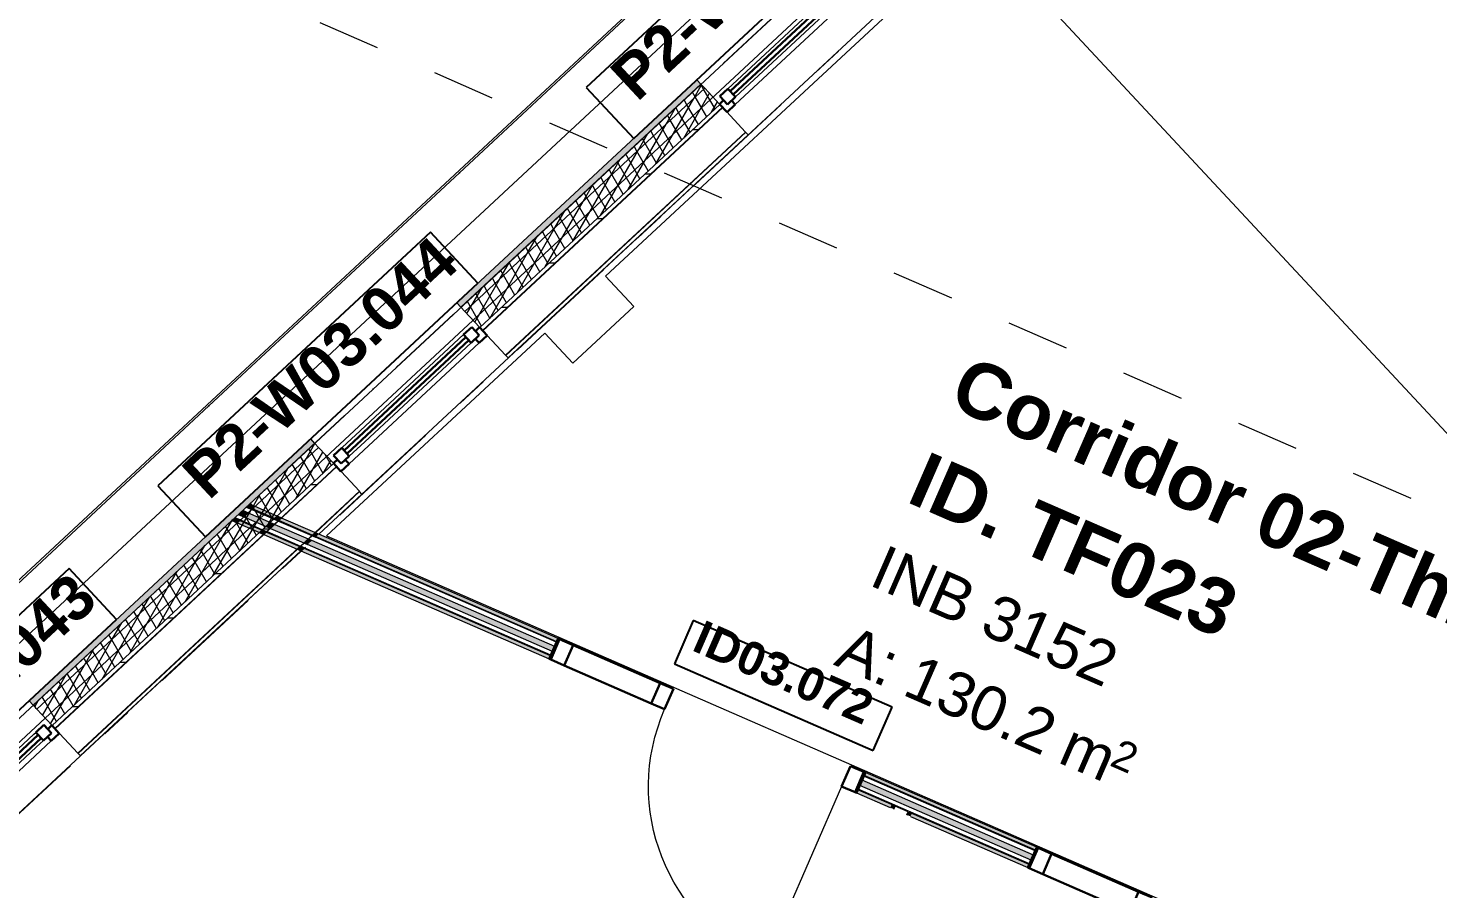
# Model space of a CAD drawing. Header units: millimetres. Extents: x -35034 to 431752, y -71616 to 25069.
# Drawn here: x 309096 to 315447, y -31822 to -27943 of the extents above; entities that cross this region are included whole.
import ezdxf
from ezdxf.enums import TextEntityAlignment as Align

# ---------------------------------------------------------------- set-up
doc = ezdxf.new("R2010")
doc.units = ezdxf.units.MM
doc.header["$MEASUREMENT"] = 0
for name, pattern in [('Dashed', [564.444447, 282.222223, -282.222223]), ('Dot & Dashed', [670.277762, 352.777767, -176.388884, 0, -141.111112]), ('Double Dashed', [1093.611073, 529.166651, -211.666656, 141.111112, -211.666656])]:
    doc.linetypes.add(name, pattern=pattern)
for name, color, linetype in [('A-25-M_Curtain_Wall', 7, 'Continuous'), ('A-25-M_Wall_Ext', 7, 'Continuous'), ('A-95-MC_Marker_Section_P2.Marker', 7, 'Continuous'), ('New_A-05-M_Gross_Int_Circulation', 7, 'Continuous'), ('New_A-15-MG_Structural_Grid_Phase_2', 7, 'Continuous'), ('New_A-20-M_Floor_Slab', 7, 'Continuous'), ('New_A-25-M_Curtain_Wall', 7, 'Continuous'), ('New_A-25-M_Wall_Ext', 7, 'Continuous'), ('New_A-25-M_Wall_Int', 7, 'Continuous'), ('New_ArchiCAD Door Markers', 7, 'Continuous'), ('New_ArchiCAD Doors', 7, 'Continuous'), ('New_ArchiCAD Window Markers', 7, 'Continuous'), ('New_ArchiCAD Windows', 7, 'Continuous')]:
    doc.layers.add(name, color=color, linetype=linetype)
for name, color, linetype, lineweight, true_color in [('A-25-M_Curtain_Wall_Pen_No__69', 7, 'Continuous', 20, 0x606060), ('A-25-M_Wall_Ext_Pen_No__107', 7, 'Continuous', 15, 0xa6a6a6), ('New_A-05-M_Gross_Int_Circulation_Pen_No__74', 7, 'Continuous', 20, 0x606060), ('New_A-15-MG_Structural_Grid_Phase_2_Pen_No__222', 7, 'Continuous', 13, 0x65af33), ('New_A-25-M_Wall_Ext_Pen_No__107', 7, 'Continuous', 15, 0xa6a6a6), ('New_A-25-M_Wall_Int_Pen_No__107', 7, 'Continuous', 15, 0xa6a6a6), ('New_ArchiCAD Doors_Pen_No__43', 7, 'Continuous', 30, 0x444444), ('New_ArchiCAD Doors_Pen_No__63', 7, 'Continuous', 20, 0x606060), ('New_ArchiCAD Windows_Pen_No__23', 7, 'Continuous', 30, 0x2a2a2a)]:
    doc.layers.add(name, color=color, linetype=linetype, lineweight=lineweight, true_color=true_color)
for name, color, linetype, lineweight in [('A-25-M_Curtain_Wall_Pen_No__90', 8, 'Continuous', 20), ('A-25-M_Wall_Ext_Pen_No__87', 8, 'Continuous', 20), ('A-95-MC_Marker_Section_P2.Marker_Pen_No__1', 7, 'Continuous', 13), ('New_A-20-M_Floor_Slab_Pen_No__89', 8, 'Continuous', 20), ('New_A-25-M_Curtain_Wall_Pen_No__87', 8, 'Continuous', 20), ('New_A-25-M_Wall_Ext_Pen_No__1', 7, 'Continuous', 13), ('New_A-25-M_Wall_Int_Pen_No__1', 7, 'Continuous', 13), ('New_ArchiCAD Door Markers_Pen_No__1', 7, 'Continuous', 13), ('New_ArchiCAD Door Markers_Pen_No__5', 7, 'Continuous', 25), ('New_ArchiCAD Doors_Pen_No__1', 7, 'Continuous', 13), ('New_ArchiCAD Window Markers_Pen_No__1', 7, 'Continuous', 13), ('New_ArchiCAD Window Markers_Pen_No__5', 7, 'Continuous', 25), ('New_ArchiCAD Windows_Pen_No__1', 7, 'Continuous', 13), ('New_ArchiCAD Windows_Pen_No__101', 252, 'Continuous', 15), ('New_ArchiCAD Windows_Pen_No__3', 7, 'Continuous', 18), ('New_ArchiCAD Zone Stamps_Pen_No__6', 7, 'Continuous', 35)]:
    doc.layers.add(name, color=color, linetype=linetype, lineweight=lineweight)
doc.styles.add('GENERATED_STYLE_1', font='')
doc.styles.add('GENERATED_STYLE_2', font='')
doc.styles.add('GENERATED_STYLE_3', font='')
doc.styles.add('GENERATED_STYLE_4', font='')
doc.styles.get('GENERATED_STYLE_1').set_extended_font_data('Swis721 BT', bold=True)
doc.styles.get('GENERATED_STYLE_2').set_extended_font_data('Arial', bold=True)
doc.styles.get('GENERATED_STYLE_3').set_extended_font_data('Arial')
doc.styles.get('GENERATED_STYLE_4').set_extended_font_data('Swis721 BT')
pattern_1 = [(60, (341458.065, 0), (-43.30127, 25), []), (120, (341458.065, 0), (43.30127, 25), [])]
pattern_2 = [(0, (341458.06, 0), (0, 200), [])]
pattern_3 = [(222.9401, (341458.06, 0), (-117.9931, 126.7976), [0, -100]), (222.9401, (341480.46, -97.46), (-117.9931, 126.7976), [0, -100])]

# ---------------------------------------------------------------- blocks, each defined once
blk = doc.blocks.new('Corridor 02-Third_INB 3152_63_2', base_point=(314166.9, -30973.4))
at = {"layer": 'New_A-05-M_Gross_Int_Circulation_Pen_No__74', "linetype": 'Continuous'}
for p, q in [((313376, -27499.9), (311697.4, -29061.1)), ((316165.4, -30497.4), (313376, -27499.9)), ((311697.4, -29061.1), (311824.4, -29197.6)), ((311824.4, -29197.6), (311550, -29452.9)), ((311424, -29317.5), (310440.3, -30231.4)), ((311550, -29452.9), (311424, -29317.5)), ((310440.3, -30231.4), (329665.6, -38614.6))]:
    blk.add_line(p, q, dxfattribs=at)
at = {"layer": 'New_ArchiCAD Zone Stamps_Pen_No__6'}
for tag, height, style, p in [('ROOM_NAME', 250, 'GENERATED_STYLE_2', (313334.1, -29413.8)), ('zoneNameLine2', 250, 'GENERATED_STYLE_2', (313145.7, -29846)), ('ROOM_NUMBER', 200, 'GENERATED_STYLE_3', (312957.3, -30266.7)), ('measuredAreaCode', 200, 'GENERATED_STYLE_3', (312800.2, -30626.8)), ('ROOM_HOLES_PRM', 200, 'GENERATED_STYLE_3', (313107.6, -30760.8)), ('DUMMY_649', 200, 'GENERATED_STYLE_3', (313736.8, -31035.2)), ('DUMMY_650', 133.3, 'GENERATED_STYLE_3', (314016.1, -31141.7))]:
    blk.add_attdef(tag, text='', height=height, rotation=336.44041, dxfattribs=dict(at, style=style)).set_placement(p, align=Align.TOP_LEFT)
blk = doc.blocks.new('Slab_6_2', base_point=(319508.7, -20986.7))
at = {"layer": 'New_A-20-M_Floor_Slab_Pen_No__89', "linetype": 'Continuous', "flags": 128}
blk.add_lwpolyline([(319508.7, -20986.7), (306424.3, -33162.5), (323848.8, -40760.4)], dxfattribs=at)
blk = doc.blocks.new('Curtain Wall_27_2', base_point=(341458.1, 0))
at = {"layer": 'New_A-25-M_Curtain_Wall_Pen_No__87', "linetype": 'Continuous'}
for p, q in [((311038.6, -28594.1), (312168.2, -27542.9)), ((309909.1, -29645.3), (311038.6, -28594.1)), ((308779.5, -30696.4), (309909.1, -29645.3))]:
    blk.add_line(p, q, dxfattribs=at)
for p in [(311038.6, -28594.1), (309909.1, -29645.3)]:
    blk.add_point(p, dxfattribs=at)
blk = doc.blocks.new('*X1065', base_point=(341458.1, 0))
at = {"layer": 'New_A-25-M_Wall_Int_Pen_No__107', "linetype": 'Continuous'}
blk.add_hatch(color=256, dxfattribs=at).paths.add_polyline_path([(310374.3, -30251.8), (310354.4, -30270.4), (311458.4, -30751.9), (311468.4, -30729)])
blk = doc.blocks.new('*X1066', base_point=(341458.1, 0))
at = {"layer": 'New_A-25-M_Wall_Int_Pen_No__107', "linetype": 'Continuous'}
blk.add_hatch(color=256, dxfattribs=at).paths.add_polyline_path([(312852.5, -31332.7), (312842.5, -31355.6), (313614.5, -31692.3), (313624.5, -31669.4)])
blk = doc.blocks.new('Door with Sidelight on Side 2 19_11')
at = {"layer": 'New_ArchiCAD Doors_Pen_No__1', "linetype": 'Continuous'}
for p, q in [((-755, 0), (-755, -15)), ((755, 0), (755, -15)), ((-755, -15), (-755, -18)), ((-755, -18), (-755, -37)), ((-755, -37), (-755, -62)), ((-755, -62), (-755, -82)), ((755, -15), (755, -18)), ((755, -18), (755, -37)), ((755, -37), (755, -62)), ((755, -62), (755, -82)), ((-755, -82), (-755, -85)), ((-755, -85), (-755, -100)), ((755, -82), (755, -85)), ((755, -85), (755, -100))]:
    blk.add_line(p, q, dxfattribs=at)
at = {"layer": 'New_ArchiCAD Doors_Pen_No__43', "linetype": 'Continuous'}
for p, q in [((-748, 0), (-755, 0)), ((-755, 0), (-755, -100)), ((-682, 0), (-748, 0)), ((-748, 0), (-748, -100)), ((-254, 0), (-682, 0)), ((-682, 0), (-682, -100)), ((-682, -100), (-682, 0)), ((-254, -100), (-254, 0)), ((-188, 0), (-254, 0)), ((-254, 0), (-254, -100)), ((-188, -100), (-188, 0)), ((748, 0), (682, 0)), ((682, 0), (682, -100)), ((748, 0), (755, 0)), ((748, -100), (748, 0)), ((755, 0), (755, -100)), ((-748, -100), (-755, -100)), ((-748, -100), (-682, -100)), ((-682, -100), (-254, -100)), ((-254, -100), (-188, -100)), ((682, -100), (748, -100)), ((748, -100), (755, -100))]:
    blk.add_line(p, q, dxfattribs=at)
at = {"layer": 'New_ArchiCAD Doors_Pen_No__63', "linetype": 'Continuous'}
blk.add_line((682, 0), (682, 870), dxfattribs=at)
blk.add_arc((682, 0), 870, 90, 180, dxfattribs=at)
blk = doc.blocks.new('Door Stamp 17_23')
at = {"layer": 'New_ArchiCAD Door Markers_Pen_No__5', "linetype": 'Continuous'}
for p, q in [((229.3, -206), (-747.8, -206)), ((-747.8, -206), (-747.8, -417.8)), ((229.3, -206), (-747.8, -206)), ((229.3, -417.8), (229.3, -206)), ((-747.8, -417.8), (229.3, -417.8))]:
    blk.add_line(p, q, dxfattribs=at)
at = {"layer": 'New_ArchiCAD Door Markers_Pen_No__1', "style": 'GENERATED_STYLE_1'}
blk.add_attdef('AC_WIDO_ID', text='', height=150, rotation=180, dxfattribs=at).set_placement((170.5, -161.2), align=Align.BOTTOM_LEFT)
blk = doc.blocks.new('Wall_308_2', base_point=(329496.6, -38659.6))
at = {"layer": 'New_A-25-M_Wall_Int_Pen_No__107', "linetype": 'Continuous'}
for points in [[(310404.7, -30223.6), (310392.7, -30234.8), (311477.6, -30707.9), (311483.6, -30694.2)], [(310336.8, -30286.7), (310324.8, -30297.9), (311443.6, -30785.8), (311449.6, -30772.1)], [(312867.7, -31297.8), (312861.7, -31311.6), (313633.7, -31648.3), (313639.7, -31634.6)], [(312827.7, -31389.5), (312979.4, -31455.7), (312985.4, -31441.9), (312833.7, -31375.8)], [(312979.4, -31455.7), (312993.2, -31461.7), (312999.2, -31447.9), (312985.4, -31441.9)], [(313057.3, -31489.7), (313071.1, -31495.7), (313077.1, -31481.9), (313063.3, -31475.9)], [(313077.1, -31481.9), (313071.1, -31495.7), (313599.7, -31726.2), (313605.7, -31712.5)]]:
    blk.add_hatch(color=256, dxfattribs=at).paths.add_polyline_path(points)
at = {"layer": 'New_A-25-M_Wall_Int_Pen_No__107', "linetype": 'Continuous', "lineweight": 0, "true_color": 0x535353}
for points in [[(310339.2, -30284.5), (310336.8, -30286.7), (311449.6, -30772.1), (311450.8, -30769.3)], [(310392.7, -30234.8), (310390.3, -30237), (311476.4, -30710.7), (311477.6, -30707.9)], [(312861.7, -31311.6), (312860.5, -31314.3), (313632.5, -31651.1), (313633.7, -31648.3)], [(312833.7, -31375.8), (312999.2, -31447.9), (313000.4, -31445.2), (312834.9, -31373)], [(312993.2, -31461.7), (312995.9, -31462.9), (313001.9, -31449.1), (312999.2, -31447.9)], [(312999.2, -31447.9), (313001.9, -31449.1), (313003.1, -31446.4), (313000.4, -31445.2)], [(313003.1, -31446.4), (313001.9, -31449.1), (313605.7, -31712.5), (313606.9, -31709.7)], [(313054.6, -31488.5), (313057.3, -31489.7), (313063.3, -31475.9), (313060.6, -31474.7)]]:
    blk.add_hatch(color=251, dxfattribs=at).paths.add_polyline_path(points)
at = {"layer": 'New_A-25-M_Wall_Int_Pen_No__1', "linetype": 'Continuous'}
for p, q in [((311449.6, -30772.1), (310336.8, -30286.7)), ((311450.8, -30769.3), (310339.2, -30284.5)), ((311458.4, -30751.9), (310354.4, -30270.4)), ((311468.4, -30729), (310374.3, -30251.8)), ((311476.4, -30710.7), (310390.3, -30237)), ((311477.6, -30707.9), (310392.7, -30234.8)), ((311458.4, -30751.9), (311468.4, -30729)), ((311468.4, -30729), (311476.4, -30710.7)), ((311476.4, -30710.7), (311477.6, -30707.9)), ((311477.6, -30707.9), (311483.6, -30694.2)), ((311443.6, -30785.8), (311449.6, -30772.1)), ((311449.6, -30772.1), (311450.8, -30769.3)), ((311450.8, -30769.3), (311458.4, -30751.9)), ((312861.7, -31311.6), (312867.7, -31297.8)), ((312834.9, -31373), (312842.5, -31355.6)), ((312842.5, -31355.6), (312852.5, -31332.7)), ((313614.5, -31692.3), (312842.5, -31355.6)), ((312852.5, -31332.7), (312860.5, -31314.3)), ((313624.5, -31669.4), (312852.5, -31332.7)), ((312860.5, -31314.3), (312861.7, -31311.6)), ((313632.5, -31651.1), (312860.5, -31314.3)), ((313633.7, -31648.3), (312861.7, -31311.6)), ((312827.7, -31389.5), (312833.7, -31375.8)), ((312833.7, -31375.8), (312834.9, -31373)), ((312985.4, -31441.9), (312833.7, -31375.8)), ((313000.4, -31445.2), (312834.9, -31373)), ((312999.2, -31447.9), (312985.4, -31441.9)), ((312999.2, -31447.9), (312993.2, -31461.7)), ((312995.9, -31462.9), (313001.9, -31449.1)), ((313003.1, -31446.4), (313000.4, -31445.2)), ((313060.6, -31474.7), (313001.9, -31449.1)), ((313606.9, -31709.7), (313003.1, -31446.4)), ((313054.6, -31488.5), (313060.6, -31474.7)), ((313057.3, -31489.7), (313063.3, -31475.9)), ((313077.1, -31481.9), (313063.3, -31475.9)), ((313605.7, -31712.5), (313077.1, -31481.9)), ((313614.5, -31692.3), (313624.5, -31669.4)), ((313624.5, -31669.4), (313632.5, -31651.1)), ((313632.5, -31651.1), (313633.7, -31648.3)), ((313633.7, -31648.3), (313639.7, -31634.6)), ((313599.7, -31726.2), (313605.7, -31712.5)), ((313605.7, -31712.5), (313606.9, -31709.7)), ((313606.9, -31709.7), (313614.5, -31692.3))]:
    blk.add_line(p, q, dxfattribs=at)
at = {"layer": 'New_A-25-M_Wall_Int_Pen_No__1', "linetype": 'Continuous', "flags": 128}
for points in [[(311483.6, -30694.2), (310404.7, -30223.6)], [(310324.8, -30297.9), (311443.6, -30785.8)], [(313639.7, -31634.6), (312867.7, -31297.8)], [(312827.7, -31389.5), (312979.4, -31455.7)], [(313071.1, -31495.7), (313599.7, -31726.2)]]:
    blk.add_lwpolyline(points, dxfattribs=at)
at = {"layer": 'New_A-25-M_Wall_Int', "color": 250, "lineweight": 50, "true_color": 0x2a2a2a}
for name in ['*X1065', '*X1066']:
    blk.add_blockref(name, (341458.1, 0), dxfattribs=at)
at = {"layer": 'New_ArchiCAD Door Markers'}
ref = blk.add_blockref('Door Stamp 17_23', (312135.7, -31087.7), dxfattribs=dict(at, rotation=156.4356490361658))
ref.add_attrib('AC_WIDO_ID', 'ID03.072', dxfattribs={"layer": 'New_ArchiCAD Door Markers_Pen_No__1', "color": 7, "height": 150, "rotation": 336.43565, "style": 'GENERATED_STYLE_1'}).set_placement((312061.8, -30785.9), align=Align.BOTTOM_LEFT)
at = {"layer": 'New_ArchiCAD Doors', "color": 251, "linetype": 'Continuous', "lineweight": 20, "true_color": 0x606060, "xscale": -1, "zscale": 1000, "rotation": 156.4356490361658}
for p in [(312135.7, -31087.7), (314291.7, -32028)]:
    blk.add_blockref('Door with Sidelight on Side 2 19_11', p, dxfattribs=at)
blk = doc.blocks.new('*X1275', base_point=(341458.1, 0))
at = {"layer": 'A-25-M_Wall_Ext_Pen_No__107', "linetype": 'Continuous'}
blk.add_hatch(color=256, dxfattribs=at).paths.add_polyline_path([(310067.5, -30145.3), (310087.5, -30126.7), (310062.5, -30115.8), (310042.5, -30134.4)])
blk = doc.blocks.new('*X1277', base_point=(341458.1, 0))
at = {"layer": 'A-25-M_Wall_Ext_Pen_No__107', "linetype": 'Continuous'}
blk.add_hatch(color=256, dxfattribs=at).paths.add_polyline_path([(310167.5, -30188.9), (310187.4, -30170.3), (310087.5, -30126.7), (310067.5, -30145.3)])
blk = doc.blocks.new('*X1279', base_point=(341458.1, 0))
at = {"layer": 'A-25-M_Wall_Ext_Pen_No__107', "linetype": 'Continuous'}
blk.add_hatch(color=256, dxfattribs=at).paths.add_polyline_path([(310185.5, -30196.7), (310205.4, -30178.2), (310187.4, -30170.3), (310167.5, -30188.9)])
blk = doc.blocks.new('*X1281', base_point=(341458.1, 0))
at = {"layer": 'A-25-M_Wall_Ext_Pen_No__107', "linetype": 'Continuous'}
blk.add_hatch(color=256, dxfattribs=at).paths.add_polyline_path([(310187.5, -30197.6), (310207.4, -30179), (310205.4, -30178.2), (310185.5, -30196.7)])
blk = doc.blocks.new('*X1283', base_point=(341458.1, 0))
at = {"layer": 'A-25-M_Wall_Ext_Pen_No__107', "linetype": 'Continuous'}
blk.add_hatch(color=256, dxfattribs=at).paths.add_polyline_path([(310337.4, -30263), (310357.3, -30244.4), (310207.4, -30179), (310187.5, -30197.6)])
blk = doc.blocks.new('*X1285', base_point=(341458.1, 0))
at = {"layer": 'A-25-M_Wall_Ext_Pen_No__107', "linetype": 'Continuous'}
blk.add_hatch(color=256, dxfattribs=at).paths.add_polyline_path([(310339.4, -30263.9), (310359.3, -30245.3), (310357.3, -30244.4), (310337.4, -30263)])
blk = doc.blocks.new('*X1287', base_point=(341458.1, 0))
at = {"layer": 'A-25-M_Wall_Ext_Pen_No__107', "linetype": 'Continuous'}
blk.add_hatch(color=256, dxfattribs=at).paths.add_polyline_path([(310354.4, -30270.4), (310374.3, -30251.8), (310359.3, -30245.3), (310339.4, -30263.9)])
blk = doc.blocks.new('Wall_424_2', base_point=(306520.2, -33412.1))
at = {"layer": 'New_A-25-M_Wall_Ext_Pen_No__107', "linetype": 'Continuous', "lineweight": 0, "true_color": 0x535353}
for points in [[(310103.5, -30111.9), (310105.8, -30109.6), (310080.9, -30098.7), (310078.5, -30101)], [(310050, -30161.6), (310052.4, -30159.4), (310027.4, -30148.5), (310025, -30150.7)], [(310149.9, -30205.2), (310152.3, -30203), (310052.4, -30159.4), (310050, -30161.6)], [(310203.4, -30155.5), (310205.8, -30153.2), (310105.8, -30109.6), (310103.5, -30111.9)], [(310221.4, -30163.3), (310223.8, -30161.1), (310205.8, -30153.2), (310203.4, -30155.5)], [(310223.4, -30164.2), (310225.8, -30162), (310223.8, -30161.1), (310221.4, -30163.3)], [(310373.3, -30229.6), (310375.7, -30227.3), (310225.8, -30162), (310223.4, -30164.2)], [(310167.9, -30213.1), (310170.3, -30210.8), (310152.3, -30203), (310149.9, -30205.2)], [(310169.9, -30213.9), (310172.3, -30211.7), (310170.3, -30210.8), (310167.9, -30213.1)], [(310319.8, -30279.3), (310322.2, -30277.1), (310172.3, -30211.7), (310169.9, -30213.9)], [(310375.3, -30230.4), (310377.7, -30228.2), (310375.7, -30227.3), (310373.3, -30229.6)], [(310390.3, -30237), (310392.7, -30234.7), (310377.7, -30228.2), (310375.3, -30230.4)], [(310321.8, -30280.2), (310324.2, -30278), (310322.2, -30277.1), (310319.8, -30279.3)], [(310336.8, -30286.7), (310339.2, -30284.5), (310324.2, -30278), (310321.8, -30280.2)]]:
    blk.add_hatch(color=251, dxfattribs=at).paths.add_polyline_path(points)
at = {"layer": 'New_A-25-M_Wall_Ext_Pen_No__107', "linetype": 'Continuous'}
for points in [[(310105.8, -30109.6), (310117.8, -30098.5), (310092.8, -30087.6), (310080.9, -30098.7)], [(310205.8, -30153.2), (310217.8, -30142.1), (310117.8, -30098.5), (310105.8, -30109.6)], [(310038, -30172.8), (310050, -30161.6), (310025, -30150.7), (310013, -30161.9)], [(310137.9, -30216.4), (310149.9, -30205.2), (310050, -30161.6), (310038, -30172.8)], [(310223.8, -30161.1), (310235.8, -30149.9), (310217.8, -30142.1), (310205.8, -30153.2)], [(310225.8, -30162), (310237.8, -30150.8), (310235.8, -30149.9), (310223.8, -30161.1)], [(310375.7, -30227.3), (310387.7, -30216.2), (310237.8, -30150.8), (310225.8, -30162)], [(310155.9, -30224.2), (310167.9, -30213.1), (310149.9, -30205.2), (310137.9, -30216.4)], [(310157.9, -30225.1), (310169.9, -30213.9), (310167.9, -30213.1), (310155.9, -30224.2)], [(310307.9, -30290.5), (310319.8, -30279.3), (310169.9, -30213.9), (310157.9, -30225.1)], [(310377.7, -30228.2), (310389.7, -30217.1), (310387.7, -30216.2), (310375.7, -30227.3)], [(310392.7, -30234.7), (310404.7, -30223.6), (310389.7, -30217.1), (310377.7, -30228.2)], [(310309.9, -30291.4), (310321.8, -30280.2), (310319.8, -30279.3), (310307.9, -30290.5)], [(310324.8, -30297.9), (310336.8, -30286.7), (310321.8, -30280.2), (310309.9, -30291.4)]]:
    blk.add_hatch(color=256, dxfattribs=at).paths.add_polyline_path(points)
at = {"layer": 'A-25-M_Wall_Ext_Pen_No__87', "linetype": 'Continuous', "flags": 128}
for points in [[(313127.3, -27263.8), (310092.8, -30087.6)], [(310404.7, -30223.6), (313339.9, -27492.2)], [(310013, -30161.9), (307129.6, -32845.1)], [(307342.1, -33073.5), (310324.8, -30297.9)]]:
    blk.add_lwpolyline(points, dxfattribs=at)
at = {"layer": 'New_A-25-M_Wall_Ext_Pen_No__1', "linetype": 'Continuous'}
for p, q in [((310078.5, -30101), (310103.5, -30111.9)), ((310105.8, -30109.6), (310080.9, -30098.7)), ((310117.8, -30098.5), (310092.8, -30087.6)), ((310217.8, -30142.1), (310117.8, -30098.5)), ((310013, -30161.9), (310038, -30172.8)), ((310025, -30150.7), (310050, -30161.6)), ((310027.4, -30148.5), (310052.4, -30159.4)), ((310042.5, -30134.4), (310067.5, -30145.3)), ((310050, -30161.6), (310149.9, -30205.2)), ((310052.4, -30159.4), (310152.3, -30203)), ((310062.5, -30115.8), (310087.5, -30126.7)), ((310067.5, -30145.3), (310167.5, -30188.9)), ((310087.5, -30126.7), (310187.4, -30170.3)), ((310103.5, -30111.9), (310203.4, -30155.5)), ((310205.8, -30153.2), (310105.8, -30109.6)), ((310203.4, -30155.5), (310221.4, -30163.3)), ((310223.8, -30161.1), (310205.8, -30153.2)), ((310235.8, -30149.9), (310217.8, -30142.1)), ((310221.4, -30163.3), (310223.4, -30164.2)), ((310223.4, -30164.2), (310373.3, -30229.6)), ((310225.8, -30162), (310223.8, -30161.1)), ((310375.7, -30227.3), (310225.8, -30162)), ((310237.8, -30150.8), (310235.8, -30149.9)), ((310387.7, -30216.2), (310237.8, -30150.8)), ((310038, -30172.8), (310137.9, -30216.4)), ((310137.9, -30216.4), (310155.9, -30224.2)), ((310149.9, -30205.2), (310167.9, -30213.1)), ((310152.3, -30203), (310170.3, -30210.8)), ((310155.9, -30224.2), (310157.9, -30225.1)), ((310157.9, -30225.1), (310307.9, -30290.5)), ((310167.5, -30188.9), (310185.5, -30196.7)), ((310167.9, -30213.1), (310169.9, -30213.9)), ((310169.9, -30213.9), (310319.8, -30279.3)), ((310170.3, -30210.8), (310172.3, -30211.7)), ((310172.3, -30211.7), (310322.2, -30277.1)), ((310185.5, -30196.7), (310187.5, -30197.6)), ((310187.4, -30170.3), (310205.4, -30178.2)), ((310187.5, -30197.6), (310337.4, -30263)), ((310205.4, -30178.2), (310207.4, -30179)), ((310207.4, -30179), (310357.3, -30244.4)), ((310377.7, -30228.2), (310375.7, -30227.3)), ((310392.7, -30234.7), (310377.7, -30228.2)), ((310389.7, -30217.1), (310387.7, -30216.2)), ((310404.7, -30223.6), (310389.7, -30217.1)), ((310307.9, -30290.5), (310309.9, -30291.4)), ((310309.9, -30291.4), (310324.8, -30297.9)), ((310319.8, -30279.3), (310321.8, -30280.2)), ((310321.8, -30280.2), (310336.8, -30286.7)), ((310322.2, -30277.1), (310324.2, -30278)), ((310324.2, -30278), (310339.2, -30284.5)), ((310337.4, -30263), (310339.4, -30263.9)), ((310339.4, -30263.9), (310354.4, -30270.4)), ((310357.3, -30244.4), (310359.3, -30245.3)), ((310359.3, -30245.3), (310374.3, -30251.8)), ((310373.3, -30229.6), (310375.3, -30230.4)), ((310375.3, -30230.4), (310390.3, -30237))]:
    blk.add_line(p, q, dxfattribs=at)
at = {"layer": 'A-25-M_Wall_Ext', "color": 250, "lineweight": 50, "true_color": 0x2a2a2a}
for name in ['*X1275', '*X1277', '*X1279', '*X1281', '*X1283', '*X1285', '*X1287']:
    blk.add_blockref(name, (341458.1, 0), dxfattribs=at)
blk = doc.blocks.new('Standard grid marker_6')
at = {"layer": 'New_A-15-MG_Structural_Grid_Phase_2_Pen_No__222', "linetype": 'Double Dashed'}
blk.add_line((2642.7, 0), (48997.9, 0), dxfattribs=at)
at = {"layer": 'New_A-15-MG_Structural_Grid_Phase_2_Pen_No__222', "style": 'GENERATED_STYLE_4'}
blk.add_attdef('AC_MarkerText_1', text='', height=350, rotation=113.5, dxfattribs=at).set_placement((-500, -1294.1), align=Align.MIDDLE_CENTER)
blk = doc.blocks.new('Beam_1_2', base_point=(306828, -33125.7))
at = {"layer": 'A-25-M_Curtain_Wall_Pen_No__69', "linetype": 'Dot & Dashed'}
blk.add_line((306828, -33125.7), (330547.4, -11053.4), dxfattribs=at)
at = {"layer": 'A-25-M_Curtain_Wall_Pen_No__90', "linetype": 'Continuous'}
for p, q in [((306515.1, -32791.2), (330235.3, -10718.1)), ((306882.2, -33183.7), (330601.4, -11111.5))]:
    blk.add_line(p, q, dxfattribs=at)
blk = doc.blocks.new('*X1355', base_point=(341458.1, 0))
at = {"layer": 'New_A-25-M_Wall_Ext_Pen_No__107', "linetype": 'Continuous'}
blk.add_hatch(color=256, dxfattribs=at).paths.add_polyline_path([(310354.4, -30270.4), (310374.3, -30251.8), (310359.3, -30245.3), (310339.4, -30263.9)])
blk = doc.blocks.new('Window 19_17')
at = {"layer": 'New_ArchiCAD Windows_Pen_No__1', "linetype": 'Continuous'}
for p, q in [((-450, 150), (-450, 123)), ((450, 123), (450, 150)), ((-450, 123), (-450, 98)), ((-450, 98), (-450, 0)), ((450, 98), (450, 123)), ((450, 0), (450, 98)), ((-450, 0), (-450, -2)), ((-450, -2), (-450, -20)), ((-450, -20), (-450, -22)), ((-450, -22), (-450, -172)), ((450, -2), (450, 0)), ((450, -20), (450, -2)), ((450, -22), (450, -20)), ((450, -172), (450, -22)), ((-450, -172), (-450, -174)), ((-450, -174), (-450, -189)), ((450, -174), (450, -172)), ((450, -189), (450, -174))]:
    blk.add_line(p, q, dxfattribs=at)
at = {"layer": 'New_ArchiCAD Windows_Pen_No__101', "linetype": 'Continuous'}
for p, q in [((-342, 25), (-373.9, 25)), ((375, 25), (-290.9, 25)), ((-400, -50), (400, -50)), ((375, -25), (-279.9, -25))]:
    blk.add_line(p, q, dxfattribs=at)
at = {"layer": 'New_ArchiCAD Windows_Pen_No__23', "linetype": 'Continuous'}
for p, q in [((-425, 25), (-425, -25)), ((-375, 25), (-425, 25)), ((-375, -25), (-375, 25)), ((375, 10), (-375, 10)), ((375, 25), (375, -25)), ((425, 25), (375, 25)), ((425, -25), (425, 25)), ((-450, 0), (-450, -50)), ((-425, 0), (-450, 0)), ((-450, -50), (-400, -50)), ((-425, -25), (-375, -25)), ((-400, -50), (-400, -25)), ((-375, -10), (375, -10)), ((375, -25), (425, -25)), ((400, -25), (400, -50)), ((400, -50), (450, -50)), ((450, 0), (425, 0)), ((450, -50), (450, 0))]:
    blk.add_line(p, q, dxfattribs=at)
at = {"layer": 'New_ArchiCAD Windows_Pen_No__3', "linetype": 'Continuous'}
for p, q in [((-375, 25), (-373.9, 25)), ((-342, 25), (-290.9, 25)), ((-375, -25), (-279.9, -25))]:
    blk.add_line(p, q, dxfattribs=at)
blk = doc.blocks.new('Window Stamp 18_9')
at = {"layer": 'New_ArchiCAD Window Markers_Pen_No__5', "linetype": 'Continuous'}
for p, q in [((838.5, -339), (-838.5, -339)), ((-838.5, -339), (-838.5, -653.3)), ((838.5, -339), (-838.5, -339)), ((838.5, -653.3), (838.5, -339)), ((-838.5, -653.3), (838.5, -653.3))]:
    blk.add_line(p, q, dxfattribs=at)
at = {"layer": 'New_ArchiCAD Window Markers_Pen_No__1', "style": 'GENERATED_STYLE_2'}
blk.add_attdef('AC_WIDO_ID', text='', height=200, rotation=180, dxfattribs=at).set_placement((762.3, -273.8), align=Align.BOTTOM_LEFT)
blk = doc.blocks.new('Window 19_18')
at = {"layer": 'New_ArchiCAD Windows_Pen_No__1', "linetype": 'Continuous'}
for p, q in [((-450, 123), (-450, 150)), ((450, 150), (450, 123)), ((-450, 98), (-450, 123)), ((-450, 0), (-450, 98)), ((450, 123), (450, 98)), ((450, 98), (450, 0)), ((450, 0), (450, -2)), ((-450, -2), (-450, 0)), ((-450, -20), (-450, -2)), ((-450, -22), (-450, -20)), ((-450, -172), (-450, -22)), ((450, -2), (450, -20)), ((450, -20), (450, -22)), ((450, -22), (450, -172)), ((-450, -174), (-450, -172)), ((-450, -189), (-450, -174)), ((450, -172), (450, -174)), ((450, -174), (450, -189))]:
    blk.add_line(p, q, dxfattribs=at)
at = {"layer": 'New_ArchiCAD Windows_Pen_No__101', "linetype": 'Continuous'}
for p, q in [((-342, 25), (-373.9, 25)), ((375, 25), (-290.9, 25)), ((-400, -50), (400, -50)), ((375, -25), (-279.9, -25))]:
    blk.add_line(p, q, dxfattribs=at)
at = {"layer": 'New_ArchiCAD Windows_Pen_No__23', "linetype": 'Continuous'}
for p, q in [((-425, -25), (-425, 25)), ((-425, 25), (-375, 25)), ((-375, 25), (-375, -25)), ((-375, 10), (375, 10)), ((375, -25), (375, 25)), ((375, 25), (425, 25)), ((425, 25), (425, -25)), ((425, 0), (450, 0)), ((-450, -50), (-450, 0)), ((-450, 0), (-425, 0)), ((-400, -50), (-450, -50)), ((-375, -25), (-425, -25)), ((-400, -25), (-400, -50)), ((375, -10), (-375, -10)), ((425, -25), (375, -25)), ((400, -50), (400, -25)), ((450, -50), (400, -50)), ((450, 0), (450, -50))]:
    blk.add_line(p, q, dxfattribs=at)
at = {"layer": 'New_ArchiCAD Windows_Pen_No__3', "linetype": 'Continuous'}
for p, q in [((-375, 25), (-373.9, 25)), ((-342, 25), (-290.9, 25)), ((-375, -25), (-279.9, -25))]:
    blk.add_line(p, q, dxfattribs=at)
blk = doc.blocks.new('Window Stamp 18_15')
at = {"layer": 'New_ArchiCAD Window Markers_Pen_No__5', "linetype": 'Continuous'}
for p, q in [((1097.5, -339), (-579.6, -339)), ((-579.6, -339), (-579.6, -653.3)), ((1097.5, -339), (-579.6, -339)), ((1097.5, -653.3), (1097.5, -339)), ((-579.6, -653.3), (1097.5, -653.3))]:
    blk.add_line(p, q, dxfattribs=at)
at = {"layer": 'New_ArchiCAD Window Markers_Pen_No__1', "style": 'GENERATED_STYLE_2'}
blk.add_attdef('AC_WIDO_ID', text='', height=200, rotation=180, dxfattribs=at).set_placement((1021.3, -273.8), align=Align.BOTTOM_LEFT)
blk = doc.blocks.new('Window 19_19')
at = {"layer": 'New_ArchiCAD Windows_Pen_No__1', "linetype": 'Continuous'}
for p, q in [((-300, 150), (-300, 123)), ((300, 123), (300, 150)), ((-300, 123), (-300, 98)), ((-300, 98), (-300, 0)), ((300, 98), (300, 123)), ((300, 0), (300, 98)), ((-300, 0), (-300, -2)), ((-300, -2), (-300, -20)), ((-300, -20), (-300, -22)), ((-300, -22), (-300, -172)), ((300, -2), (300, 0)), ((300, -20), (300, -2)), ((300, -22), (300, -20)), ((300, -172), (300, -22)), ((-300, -172), (-300, -174)), ((-300, -174), (-300, -189)), ((300, -174), (300, -172)), ((300, -189), (300, -174))]:
    blk.add_line(p, q, dxfattribs=at)
at = {"layer": 'New_ArchiCAD Windows_Pen_No__101', "linetype": 'Continuous'}
for p, q in [((-213.5, 25), (-225, 25)), ((225, 25), (-181.1, 25)), ((-250, -50), (250, -50)), ((225, -25), (-181.1, -25))]:
    blk.add_line(p, q, dxfattribs=at)
at = {"layer": 'New_ArchiCAD Windows_Pen_No__23', "linetype": 'Continuous'}
for p, q in [((-300, 0), (-300, -50)), ((-275, 0), (-300, 0)), ((-275, 25), (-275, -25)), ((-225, 25), (-275, 25)), ((-225, -25), (-225, 25)), ((225, 10), (-225, 10)), ((225, 25), (225, -25)), ((275, 25), (225, 25)), ((275, -25), (275, 25)), ((300, 0), (275, 0)), ((300, -50), (300, 0)), ((-300, -50), (-250, -50)), ((-275, -25), (-225, -25)), ((-250, -50), (-250, -25)), ((-225, -10), (225, -10)), ((225, -25), (275, -25)), ((250, -25), (250, -50)), ((250, -50), (300, -50))]:
    blk.add_line(p, q, dxfattribs=at)
at = {"layer": 'New_ArchiCAD Windows_Pen_No__3', "linetype": 'Continuous'}
for p, q in [((-213.5, 25), (-181.1, 25)), ((-225, -25), (-181.1, -25))]:
    blk.add_line(p, q, dxfattribs=at)
blk = doc.blocks.new('Wall_453_2', base_point=(330529, -11033.6))
at = {"layer": 'New_A-25-M_Wall_Ext_Pen_No__107', "linetype": 'Continuous'}
for points in [[(312108.6, -28174.9), (311027.4, -29181), (311045.8, -29200.8), (312127, -28194.7)], [(310368.6, -29794.1), (309099.9, -30974.7), (309118.3, -30994.5), (310387, -29813.9)], [(310392.7, -30234.7), (310404.7, -30223.6), (310389.7, -30217.1), (310377.7, -30228.2)], [(310324.8, -30297.9), (310336.8, -30286.7), (310321.8, -30280.2), (310309.9, -30291.4)]]:
    blk.add_hatch(color=256, dxfattribs=at).paths.add_polyline_path(points)
h = blk.add_hatch(dxfattribs=at)
h.set_pattern_fill('Batt_Insulation_0002', color=256, style=0, pattern_type=2)
h.set_pattern_definition(pattern_1)
h.paths.add_polyline_path([(312127, -28194.7), (311045.8, -29200.8), (311062.9, -29219.1), (312144, -28213)])
h = blk.add_hatch(dxfattribs=at)
h.set_pattern_fill('Batt_Insulation_0002', color=256, style=0, pattern_type=2)
h.set_pattern_definition(pattern_1)
h.paths.add_polyline_path([(312144, -28213), (311062.9, -29219.1), (311131, -29292.3), (312212.1, -28286.2)])
h = blk.add_hatch(dxfattribs=at)
h.set_pattern_fill('Plywood_0002', color=256, style=0, pattern_type=2)
h.set_pattern_definition(pattern_2)
h.paths.add_polyline_path([(312212.1, -28286.2), (311131, -29292.3), (311143.2, -29305.5), (312224.4, -28299.4)])
at = {"layer": 'New_A-25-M_Wall_Ext_Pen_No__107', "linetype": 'Continuous', "lineweight": 0, "true_color": 0x535353}
for points in [[(312224.4, -28299.4), (311143.2, -29305.5), (311144.6, -29306.9), (312225.7, -28300.9)], [(312327.9, -28410.7), (311246.8, -29416.7), (311248.2, -29418.2), (312329.3, -28412.1)], [(310484.4, -29918.6), (309215.7, -31099.1), (309217.1, -31100.6), (310485.7, -29920)], [(310324.2, -30278), (310589.3, -30031.3), (310587.9, -30029.9), (310322.2, -30277.1)], [(310390.3, -30237), (310392.7, -30234.7), (310377.7, -30228.2), (310375.3, -30230.4)], [(310319.8, -30279.3), (309319.3, -31210.4), (309320.6, -31211.9), (310321.8, -30280.2)], [(310321.8, -30280.2), (310324.2, -30278), (310322.2, -30277.1), (310319.8, -30279.3)], [(310336.8, -30286.7), (310339.2, -30284.5), (310324.2, -30278), (310321.8, -30280.2)]]:
    blk.add_hatch(color=251, dxfattribs=at).paths.add_polyline_path(points)
at = {"layer": 'New_A-25-M_Wall_Ext_Pen_No__107', "linetype": 'Continuous'}
h = blk.add_hatch(dxfattribs=at)
h.set_pattern_fill('Plaster_0002', color=256, style=0, pattern_type=2)
h.set_pattern_definition(pattern_3)
h.paths.add_polyline_path([(312329.3, -28412.1), (311248.2, -29418.2), (311258.4, -29429.2), (312339.5, -28423.1)])
h = blk.add_hatch(dxfattribs=at)
h.set_pattern_fill('Batt_Insulation_0002', color=256, style=0, pattern_type=2)
h.set_pattern_definition(pattern_1)
h.paths.add_polyline_path([(310387, -29813.9), (309118.3, -30994.5), (309135.3, -31012.8), (310404, -29832.2)])
h = blk.add_hatch(dxfattribs=at)
h.set_pattern_fill('Batt_Insulation_0002', color=256, style=0, pattern_type=2)
h.set_pattern_definition(pattern_1)
h.paths.add_polyline_path([(310404, -29832.2), (309135.3, -31012.8), (309203.5, -31086), (310472.1, -29905.4)])
h = blk.add_hatch(dxfattribs=at)
h.set_pattern_fill('Plywood_0002', color=256, style=0, pattern_type=2)
h.set_pattern_definition(pattern_2)
h.paths.add_polyline_path([(310472.1, -29905.4), (309203.5, -31086), (309215.7, -31099.1), (310484.4, -29918.6)])
h = blk.add_hatch(dxfattribs=at)
h.set_pattern_fill('Plaster_0002', color=256, style=0, pattern_type=2)
h.set_pattern_definition(pattern_3)
h.paths.add_polyline_path([(310404.7, -30223.6), (310599.5, -30042.3), (310589.3, -30031.3), (310389.7, -30217.1)])
h = blk.add_hatch(dxfattribs=at)
h.set_pattern_fill('Plaster_0002', color=256, style=0, pattern_type=2)
h.set_pattern_definition(pattern_3)
h.paths.add_polyline_path([(310309.9, -30291.4), (309320.6, -31211.9), (309330.8, -31222.9), (310324.8, -30297.9)])
at = {"layer": 'New_A-25-M_Wall_Ext_Pen_No__1', "linetype": 'Continuous'}
for p, q in [((312127, -28194.7), (311045.8, -29200.8)), ((312144, -28213), (311062.9, -29219.1)), ((312212.1, -28286.2), (311131, -29292.3)), ((312224.4, -28299.4), (311143.2, -29305.5)), ((312225.7, -28300.9), (311144.6, -29306.9)), ((312327.9, -28410.7), (311246.8, -29416.7)), ((312329.3, -28412.1), (311248.2, -29418.2)), ((310387, -29813.9), (309118.3, -30994.5)), ((310404, -29832.2), (309135.3, -31012.8)), ((310472.1, -29905.4), (309203.5, -31086)), ((310484.4, -29918.6), (309215.7, -31099.1)), ((310485.7, -29920), (309217.1, -31100.6)), ((310587.9, -30029.9), (310322.2, -30277.1)), ((310589.3, -30031.3), (310389.7, -30217.1)), ((310389.7, -30217.1), (310377.7, -30228.2)), ((310392.7, -30234.7), (310377.7, -30228.2)), ((310404.7, -30223.6), (310389.7, -30217.1)), ((310319.8, -30279.3), (309319.3, -31210.4)), ((310309.9, -30291.4), (309320.6, -31211.9)), ((310321.8, -30280.2), (310309.9, -30291.4)), ((310309.9, -30291.4), (310324.8, -30297.9)), ((310322.2, -30277.1), (310319.8, -30279.3)), ((310321.8, -30280.2), (310336.8, -30286.7)), ((310339.4, -30263.9), (310324.2, -30278)), ((310339.2, -30284.5), (310324.2, -30278)), ((310359.3, -30245.3), (310339.4, -30263.9)), ((310354.4, -30270.4), (310339.4, -30263.9)), ((310375.3, -30230.4), (310359.3, -30245.3)), ((310374.3, -30251.8), (310359.3, -30245.3)), ((310390.3, -30237), (310375.3, -30230.4))]:
    blk.add_line(p, q, dxfattribs=at)
at = {"layer": 'New_A-25-M_Wall_Ext_Pen_No__1', "linetype": 'Continuous', "flags": 128}
for points in [[(312108.6, -28174.9), (311027.4, -29181)], [(311258.4, -29429.2), (312339.5, -28423.1)], [(310368.6, -29794.1), (309099.9, -30974.7)], [(310404.7, -30223.6), (310599.5, -30042.3)], [(309330.8, -31222.9), (310324.8, -30297.9)]]:
    blk.add_lwpolyline(points, dxfattribs=at)
at = {"layer": 'New_A-25-M_Wall_Ext', "color": 250, "lineweight": 50, "true_color": 0x2a2a2a}
blk.add_blockref('*X1355', (341458.1, 0), dxfattribs=at)
at = {"layer": 'New_ArchiCAD Window Markers'}
ref = blk.add_blockref('Window Stamp 18_9', (312668.9, -28116.6), dxfattribs=dict(at, rotation=222.9401050489002))
ref.add_attrib('AC_WIDO_ID', 'P2-W03.045', dxfattribs={"layer": 'New_ArchiCAD Window Markers_Pen_No__1', "color": 7, "height": 200, "rotation": 42.94011, "style": 'GENERATED_STYLE_2'}).set_placement((311879.9, -28322.5), align=Align.BOTTOM_LEFT)
ref = blk.add_blockref('Window Stamp 18_15', (310928.9, -29735.7), dxfattribs=dict(at, rotation=222.9401050489002))
ref.add_attrib('AC_WIDO_ID', 'P2-W03.044', dxfattribs={"layer": 'New_ArchiCAD Window Markers_Pen_No__1', "color": 7, "height": 200, "rotation": 42.94011, "style": 'GENERATED_STYLE_2'}).set_placement((309950.4, -30118.1), align=Align.BOTTOM_LEFT)
ref = blk.add_blockref('Window Stamp 18_9', (309111.2, -31427.2), dxfattribs=dict(at, rotation=222.9401050489002))
ref.add_attrib('AC_WIDO_ID', 'P2-W03.043', dxfattribs={"layer": 'New_ArchiCAD Window Markers_Pen_No__1', "color": 7, "height": 200, "rotation": 42.94011, "style": 'GENERATED_STYLE_2'}).set_placement((308322.2, -31633.2), align=Align.BOTTOM_LEFT)
at = {"layer": 'New_ArchiCAD Windows', "color": 251, "linetype": 'Continuous', "lineweight": 20, "true_color": 0x606060, "xscale": -1, "zscale": 1000, "rotation": 42.94010504890028}
for name, p in [('Window 19_17', (312540.2, -27978.2)), ('Window 19_19', (308982.5, -31288.9))]:
    blk.add_blockref(name, p, dxfattribs=at)
at = {"layer": 'New_ArchiCAD Windows', "color": 251, "linetype": 'Continuous', "lineweight": 20, "true_color": 0x606060, "zscale": 1000, "rotation": 42.94010504890028}
blk.add_blockref('Window 19_18', (310800.2, -29597.4), dxfattribs=at)
blk = doc.blocks.new('Cutting Plane_5_2', base_point=(360308.7, -50545.4))
at = {"layer": 'A-95-MC_Marker_Section_P2.Marker_Pen_No__1', "linetype": 'Dashed'}
blk.add_line((334987.1, -38635.4), (309576.5, -27555.2), dxfattribs=at)

msp = doc.modelspace()

# ---------------------------------------------------------------- block references
at = {"layer": 'A-25-M_Curtain_Wall', "color": 8, "lineweight": 20}
msp.add_blockref('Beam_1_2', (306828, -33125.7), dxfattribs=at)
at = {"layer": 'A-25-M_Wall_Ext', "color": 250, "lineweight": 50, "true_color": 0x2a2a2a}
msp.add_blockref('Wall_424_2', (306520.2, -33412.1), dxfattribs=at)
at = {"layer": 'A-95-MC_Marker_Section_P2.Marker'}
msp.add_blockref('Cutting Plane_5_2', (360308.7, -50545.4), dxfattribs=at)
at = {"layer": 'New_A-05-M_Gross_Int_Circulation', "linetype": 'Continuous'}
ref = msp.add_blockref('Corridor 02-Third_INB 3152_63_2', (314166.9, -30973.4), dxfattribs=at)
ref.add_attrib('ROOM_NAME', 'Corridor 02-Third', dxfattribs={"layer": 'New_ArchiCAD Zone Stamps_Pen_No__6', "color": 7, "height": 250, "rotation": 336.44041, "style": 'GENERATED_STYLE_2'}).set_placement((313334.1, -29413.8), align=Align.TOP_LEFT)
ref.add_attrib('ROOM_HOLES_PRM', '130.2', dxfattribs={"layer": 'New_ArchiCAD Zone Stamps_Pen_No__6', "color": 7, "height": 200, "rotation": 336.44041, "style": 'GENERATED_STYLE_3'}).set_placement((313107.6, -30760.8), align=Align.TOP_LEFT)
ref.add_attrib('ROOM_NUMBER', 'INB 3152', dxfattribs={"layer": 'New_ArchiCAD Zone Stamps_Pen_No__6', "color": 7, "height": 200, "rotation": 336.44041, "style": 'GENERATED_STYLE_3'}).set_placement((312957.3, -30266.7), align=Align.TOP_LEFT)
ref.add_attrib('zoneNameLine2', 'ID. TF023', dxfattribs={"layer": 'New_ArchiCAD Zone Stamps_Pen_No__6', "color": 7, "height": 250, "rotation": 336.44041, "style": 'GENERATED_STYLE_2'}).set_placement((313145.7, -29846), align=Align.TOP_LEFT)
ref.add_attrib('measuredAreaCode', 'A: ', dxfattribs={"layer": 'New_ArchiCAD Zone Stamps_Pen_No__6', "color": 7, "height": 200, "rotation": 336.44041, "style": 'GENERATED_STYLE_3'}).set_placement((312800.2, -30626.8), align=Align.TOP_LEFT)
ref.add_attrib('DUMMY_649', ' m', dxfattribs={"layer": 'New_ArchiCAD Zone Stamps_Pen_No__6', "color": 7, "height": 200, "rotation": 336.44041, "style": 'GENERATED_STYLE_3'}).set_placement((313736.8, -31035.2), align=Align.TOP_LEFT)
ref.add_attrib('DUMMY_650', '2', dxfattribs={"layer": 'New_ArchiCAD Zone Stamps_Pen_No__6', "color": 7, "height": 133.3, "rotation": 336.44041, "style": 'GENERATED_STYLE_3'}).set_placement((314016.1, -31141.7), align=Align.TOP_LEFT)
at = {"layer": 'New_A-15-MG_Structural_Grid_Phase_2', "color": 8, "linetype": 'Continuous', "lineweight": 15, "zscale": 1000, "rotation": 222.9404146370858}
msp.add_blockref('Standard grid marker_6', (344845.7, 1823.7), dxfattribs=at)
at = {"layer": 'New_A-20-M_Floor_Slab', "color": 8, "linetype": 'Continuous', "lineweight": 20}
msp.add_blockref('Slab_6_2', (319508.7, -20986.7), dxfattribs=at)
at = {"layer": 'New_A-25-M_Curtain_Wall', "linetype": 'Continuous', "lineweight": 0}
msp.add_blockref('Curtain Wall_27_2', (341458.1, 0), dxfattribs=at)
at = {"layer": 'New_A-25-M_Wall_Ext', "color": 250, "lineweight": 50, "true_color": 0x2a2a2a}
msp.add_blockref('Wall_453_2', (330529, -11033.6), dxfattribs=at)
at = {"layer": 'New_A-25-M_Wall_Int', "color": 250, "lineweight": 50, "true_color": 0x2a2a2a}
msp.add_blockref('Wall_308_2', (329496.6, -38659.6), dxfattribs=at)

doc.saveas('drawing.dxf')
